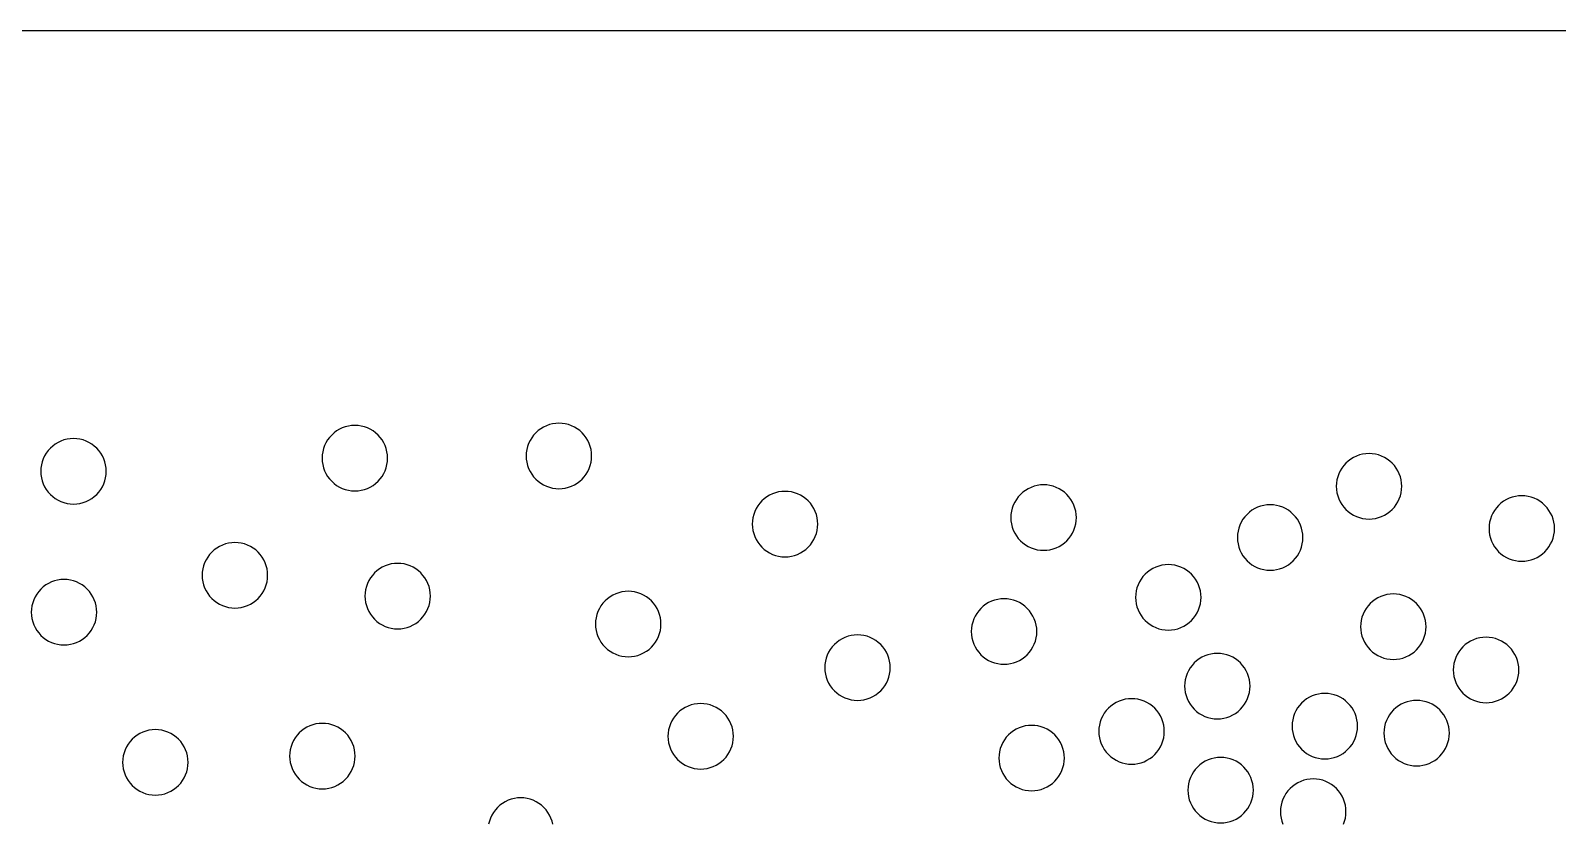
# Model space of a CAD drawing. Header units: millimetres. Extents: x 0 to 406, y 0 to 84.
# Drawn here: x 209.8 to 279.7, y 47.5 to 83.8 of the extents above; entities that cross this region are included whole.
import ezdxf

# ---------------------------------------------------------------- set-up
doc = ezdxf.new("R2010")
doc.units = ezdxf.units.MM

msp = doc.modelspace()

# ---------------------------------------------------------------- linework, layer by layer
at = {"color": 0}
for points in [[(0, 0), (0, 83.82), (406.4, 83.82), (406.4, 0), (0, 0)], [(235.071, 63.269), (235.17, 63.378), (235.257, 63.496), (235.333, 63.622), (235.396, 63.755), (235.446, 63.894), (235.481, 64.037), (235.503, 64.182), (235.51, 64.329), (235.503, 64.476), (235.481, 64.622), (235.446, 64.765), (235.396, 64.903), (235.333, 65.037), (235.257, 65.163), (235.17, 65.281), (235.071, 65.39), (234.962, 65.489), (234.844, 65.577), (234.717, 65.652), (234.584, 65.715), (234.446, 65.765), (234.303, 65.801), (234.157, 65.822), (234.01, 65.829), (233.863, 65.822), (233.718, 65.801), (233.575, 65.765), (233.436, 65.715), (233.303, 65.652), (233.177, 65.577), (233.059, 65.489), (232.95, 65.39), (232.851, 65.281), (232.763, 65.163), (232.687, 65.037), (232.624, 64.903), (232.575, 64.765), (232.539, 64.622), (232.517, 64.476), (232.51, 64.329), (232.517, 64.182), (232.539, 64.037), (232.575, 63.894), (232.624, 63.755), (232.687, 63.622), (232.763, 63.496), (232.851, 63.378), (232.95, 63.269), (233.059, 63.17), (233.177, 63.082), (233.303, 63.007), (233.436, 62.944), (233.575, 62.894), (233.718, 62.858), (233.863, 62.837), (234.01, 62.829), (234.157, 62.837), (234.303, 62.858), (234.446, 62.894), (234.584, 62.944), (234.717, 63.007), (234.844, 63.082), (234.962, 63.17), (235.071, 63.269)], [(212.839, 62.564), (212.937, 62.673), (213.025, 62.791), (213.101, 62.917), (213.164, 63.05), (213.213, 63.189), (213.249, 63.332), (213.271, 63.477), (213.278, 63.624), (213.271, 63.771), (213.249, 63.917), (213.213, 64.06), (213.164, 64.198), (213.101, 64.331), (213.025, 64.458), (212.937, 64.576), (212.839, 64.685), (212.73, 64.784), (212.611, 64.871), (212.485, 64.947), (212.352, 65.01), (212.213, 65.06), (212.071, 65.095), (211.925, 65.117), (211.778, 65.124), (211.631, 65.117), (211.485, 65.095), (211.342, 65.06), (211.204, 65.01), (211.071, 64.947), (210.945, 64.871), (210.826, 64.784), (210.717, 64.685), (210.618, 64.576), (210.531, 64.458), (210.455, 64.331), (210.392, 64.198), (210.343, 64.06), (210.307, 63.917), (210.285, 63.771), (210.278, 63.624), (210.285, 63.477), (210.307, 63.332), (210.343, 63.189), (210.392, 63.05), (210.455, 62.917), (210.531, 62.791), (210.618, 62.673), (210.717, 62.564), (210.826, 62.465), (210.945, 62.377), (211.071, 62.301), (211.204, 62.238), (211.342, 62.189), (211.485, 62.153), (211.631, 62.131), (211.778, 62.124), (211.925, 62.131), (212.071, 62.153), (212.213, 62.189), (212.352, 62.238), (212.485, 62.301), (212.611, 62.377), (212.73, 62.465), (212.839, 62.564)], [(225.725, 63.167), (225.823, 63.276), (225.911, 63.394), (225.987, 63.52), (226.05, 63.653), (226.099, 63.792), (226.135, 63.935), (226.157, 64.08), (226.164, 64.227), (226.157, 64.374), (226.135, 64.52), (226.099, 64.663), (226.05, 64.801), (225.987, 64.934), (225.911, 65.061), (225.823, 65.179), (225.725, 65.288), (225.615, 65.387), (225.497, 65.474), (225.371, 65.55), (225.238, 65.613), (225.099, 65.663), (224.956, 65.698), (224.811, 65.72), (224.664, 65.727), (224.517, 65.72), (224.371, 65.698), (224.228, 65.663), (224.09, 65.613), (223.957, 65.55), (223.83, 65.474), (223.712, 65.387), (223.603, 65.288), (223.504, 65.179), (223.417, 65.061), (223.341, 64.934), (223.278, 64.801), (223.228, 64.663), (223.193, 64.52), (223.171, 64.374), (223.164, 64.227), (223.171, 64.08), (223.193, 63.935), (223.228, 63.792), (223.278, 63.653), (223.341, 63.52), (223.417, 63.394), (223.504, 63.276), (223.603, 63.167), (223.712, 63.068), (223.83, 62.98), (223.957, 62.904), (224.09, 62.841), (224.228, 62.792), (224.371, 62.756), (224.517, 62.734), (224.664, 62.727), (224.811, 62.734), (224.956, 62.756), (225.099, 62.792), (225.238, 62.841), (225.371, 62.904), (225.497, 62.98), (225.615, 63.068), (225.725, 63.167)], [(272.177, 61.877), (272.276, 61.986), (272.364, 62.105), (272.44, 62.231), (272.503, 62.364), (272.552, 62.502), (272.588, 62.645), (272.61, 62.791), (272.617, 62.938), (272.61, 63.085), (272.588, 63.231), (272.552, 63.373), (272.503, 63.512), (272.44, 63.645), (272.364, 63.771), (272.276, 63.889), (272.177, 63.999), (272.068, 64.097), (271.95, 64.185), (271.824, 64.261), (271.691, 64.324), (271.552, 64.373), (271.409, 64.409), (271.264, 64.431), (271.117, 64.438), (270.97, 64.431), (270.824, 64.409), (270.681, 64.373), (270.543, 64.324), (270.41, 64.261), (270.283, 64.185), (270.165, 64.097), (270.056, 63.999), (269.957, 63.889), (269.87, 63.771), (269.794, 63.645), (269.731, 63.512), (269.681, 63.373), (269.646, 63.231), (269.624, 63.085), (269.617, 62.938), (269.624, 62.791), (269.646, 62.645), (269.681, 62.502), (269.731, 62.364), (269.794, 62.231), (269.87, 62.105), (269.957, 61.986), (270.056, 61.877), (270.165, 61.778), (270.283, 61.691), (270.41, 61.615), (270.543, 61.552), (270.681, 61.502), (270.824, 61.467), (270.97, 61.445), (271.117, 61.438), (271.264, 61.445), (271.409, 61.467), (271.552, 61.502), (271.691, 61.552), (271.824, 61.615), (271.95, 61.691), (272.068, 61.778), (272.177, 61.877)], [(257.271, 60.445), (257.37, 60.554), (257.457, 60.672), (257.533, 60.798), (257.596, 60.931), (257.646, 61.07), (257.681, 61.213), (257.703, 61.358), (257.71, 61.505), (257.703, 61.652), (257.681, 61.798), (257.646, 61.941), (257.596, 62.079), (257.533, 62.212), (257.457, 62.339), (257.37, 62.457), (257.271, 62.566), (257.162, 62.665), (257.044, 62.752), (256.917, 62.828), (256.784, 62.891), (256.646, 62.941), (256.503, 62.976), (256.357, 62.998), (256.21, 63.005), (256.063, 62.998), (255.918, 62.976), (255.775, 62.941), (255.636, 62.891), (255.503, 62.828), (255.377, 62.752), (255.259, 62.665), (255.15, 62.566), (255.051, 62.457), (254.963, 62.339), (254.887, 62.212), (254.824, 62.079), (254.775, 61.941), (254.739, 61.798), (254.717, 61.652), (254.71, 61.505), (254.717, 61.358), (254.739, 61.213), (254.775, 61.07), (254.824, 60.931), (254.887, 60.798), (254.963, 60.672), (255.051, 60.554), (255.15, 60.445), (255.259, 60.346), (255.377, 60.258), (255.503, 60.182), (255.636, 60.119), (255.775, 60.07), (255.918, 60.034), (256.063, 60.012), (256.21, 60.005), (256.357, 60.012), (256.503, 60.034), (256.646, 60.07), (256.784, 60.119), (256.917, 60.182), (257.044, 60.258), (257.162, 60.346), (257.271, 60.445)], [(245.428, 60.146), (245.527, 60.255), (245.615, 60.374), (245.69, 60.5), (245.753, 60.633), (245.803, 60.772), (245.839, 60.914), (245.86, 61.06), (245.868, 61.207), (245.86, 61.354), (245.839, 61.5), (245.803, 61.642), (245.753, 61.781), (245.69, 61.914), (245.615, 62.04), (245.527, 62.159), (245.428, 62.268), (245.319, 62.366), (245.201, 62.454), (245.075, 62.53), (244.942, 62.593), (244.803, 62.642), (244.66, 62.678), (244.515, 62.7), (244.368, 62.707), (244.221, 62.7), (244.075, 62.678), (243.932, 62.642), (243.794, 62.593), (243.66, 62.53), (243.534, 62.454), (243.416, 62.366), (243.307, 62.268), (243.208, 62.159), (243.12, 62.04), (243.045, 61.914), (242.982, 61.781), (242.932, 61.642), (242.896, 61.5), (242.875, 61.354), (242.868, 61.207), (242.875, 61.06), (242.896, 60.914), (242.932, 60.772), (242.982, 60.633), (243.045, 60.5), (243.12, 60.374), (243.208, 60.255), (243.307, 60.146), (243.416, 60.047), (243.534, 59.96), (243.66, 59.884), (243.794, 59.821), (243.932, 59.772), (244.075, 59.736), (244.221, 59.714), (244.368, 59.707), (244.515, 59.714), (244.66, 59.736), (244.803, 59.772), (244.942, 59.821), (245.075, 59.884), (245.201, 59.96), (245.319, 60.047), (245.428, 60.146)], [(279.173, 59.943), (279.272, 60.052), (279.359, 60.171), (279.435, 60.297), (279.498, 60.43), (279.547, 60.569), (279.583, 60.711), (279.605, 60.857), (279.612, 61.004), (279.605, 61.151), (279.583, 61.297), (279.547, 61.439), (279.498, 61.578), (279.435, 61.711), (279.359, 61.837), (279.272, 61.956), (279.173, 62.065), (279.064, 62.163), (278.945, 62.251), (278.819, 62.327), (278.686, 62.39), (278.547, 62.439), (278.405, 62.475), (278.259, 62.497), (278.112, 62.504), (277.965, 62.497), (277.819, 62.475), (277.677, 62.439), (277.538, 62.39), (277.405, 62.327), (277.279, 62.251), (277.16, 62.163), (277.051, 62.065), (276.952, 61.956), (276.865, 61.837), (276.789, 61.711), (276.726, 61.578), (276.677, 61.439), (276.641, 61.297), (276.619, 61.151), (276.612, 61.004), (276.619, 60.857), (276.641, 60.711), (276.677, 60.569), (276.726, 60.43), (276.789, 60.297), (276.865, 60.171), (276.952, 60.052), (277.051, 59.943), (277.16, 59.844), (277.279, 59.757), (277.405, 59.681), (277.538, 59.618), (277.677, 59.569), (277.819, 59.533), (277.965, 59.511), (278.112, 59.504), (278.259, 59.511), (278.405, 59.533), (278.547, 59.569), (278.686, 59.618), (278.819, 59.681), (278.945, 59.757), (279.064, 59.844), (279.173, 59.943)], [(267.648, 59.531), (267.747, 59.64), (267.835, 59.758), (267.91, 59.884), (267.973, 60.017), (268.023, 60.156), (268.059, 60.299), (268.08, 60.444), (268.088, 60.591), (268.08, 60.738), (268.059, 60.884), (268.023, 61.027), (267.973, 61.165), (267.91, 61.298), (267.835, 61.425), (267.747, 61.543), (267.648, 61.652), (267.539, 61.751), (267.421, 61.838), (267.295, 61.914), (267.162, 61.977), (267.023, 62.027), (266.88, 62.062), (266.735, 62.084), (266.588, 62.091), (266.441, 62.084), (266.295, 62.062), (266.152, 62.027), (266.014, 61.977), (265.881, 61.914), (265.754, 61.838), (265.636, 61.751), (265.527, 61.652), (265.428, 61.543), (265.34, 61.425), (265.265, 61.298), (265.202, 61.165), (265.152, 61.027), (265.116, 60.884), (265.095, 60.738), (265.088, 60.591), (265.095, 60.444), (265.116, 60.299), (265.152, 60.156), (265.202, 60.017), (265.265, 59.884), (265.34, 59.758), (265.428, 59.64), (265.527, 59.531), (265.636, 59.432), (265.754, 59.344), (265.881, 59.268), (266.014, 59.205), (266.152, 59.156), (266.295, 59.12), (266.441, 59.098), (266.588, 59.091), (266.735, 59.098), (266.88, 59.12), (267.023, 59.156), (267.162, 59.205), (267.295, 59.268), (267.421, 59.344), (267.539, 59.432), (267.648, 59.531)], [(220.122, 57.702), (220.231, 57.801), (220.33, 57.91), (220.418, 58.028), (220.493, 58.155), (220.556, 58.288), (220.606, 58.426), (220.642, 58.569), (220.663, 58.715), (220.67, 58.862), (220.663, 59.009), (220.642, 59.154), (220.606, 59.297), (220.556, 59.436), (220.493, 59.569), (220.418, 59.695), (220.33, 59.813), (220.231, 59.922), (220.122, 60.021), (220.004, 60.109), (219.877, 60.184), (219.744, 60.247), (219.606, 60.297), (219.463, 60.333), (219.317, 60.354), (219.17, 60.362), (219.023, 60.354), (218.878, 60.333), (218.735, 60.297), (218.596, 60.247), (218.463, 60.184), (218.337, 60.109), (218.219, 60.021), (218.11, 59.922), (218.011, 59.813), (217.923, 59.695), (217.847, 59.569), (217.785, 59.436), (217.735, 59.297), (217.699, 59.154), (217.678, 59.009), (217.67, 58.862), (217.678, 58.715), (217.699, 58.569), (217.735, 58.426), (217.785, 58.288), (217.847, 58.155), (217.923, 58.028), (218.011, 57.91), (218.11, 57.801), (218.219, 57.702), (218.337, 57.614), (218.463, 57.539), (218.596, 57.476), (218.735, 57.426), (218.878, 57.39), (219.023, 57.369), (219.17, 57.362), (219.317, 57.369), (219.463, 57.39), (219.606, 57.426), (219.744, 57.476), (219.877, 57.539), (220.004, 57.614), (220.122, 57.702)], [(227.577, 56.748), (227.686, 56.847), (227.785, 56.956), (227.873, 57.074), (227.948, 57.201), (228.011, 57.334), (228.061, 57.472), (228.096, 57.615), (228.118, 57.761), (228.125, 57.908), (228.118, 58.055), (228.096, 58.2), (228.061, 58.343), (228.011, 58.482), (227.948, 58.615), (227.873, 58.741), (227.785, 58.859), (227.686, 58.968), (227.577, 59.067), (227.459, 59.155), (227.332, 59.231), (227.199, 59.293), (227.061, 59.343), (226.918, 59.379), (226.772, 59.4), (226.625, 59.408), (226.478, 59.4), (226.333, 59.379), (226.19, 59.343), (226.051, 59.293), (225.918, 59.231), (225.792, 59.155), (225.674, 59.067), (225.565, 58.968), (225.466, 58.859), (225.378, 58.741), (225.302, 58.615), (225.24, 58.482), (225.19, 58.343), (225.154, 58.2), (225.133, 58.055), (225.125, 57.908), (225.133, 57.761), (225.154, 57.615), (225.19, 57.472), (225.24, 57.334), (225.302, 57.201), (225.378, 57.074), (225.466, 56.956), (225.565, 56.847), (225.674, 56.748), (225.792, 56.66), (225.918, 56.585), (226.051, 56.522), (226.19, 56.472), (226.333, 56.436), (226.478, 56.415), (226.625, 56.408), (226.772, 56.415), (226.918, 56.436), (227.061, 56.472), (227.199, 56.522), (227.332, 56.585), (227.459, 56.66), (227.577, 56.748)], [(262.982, 56.789), (263.081, 56.898), (263.168, 57.017), (263.244, 57.143), (263.307, 57.276), (263.356, 57.415), (263.392, 57.557), (263.414, 57.703), (263.421, 57.85), (263.414, 57.997), (263.392, 58.143), (263.356, 58.285), (263.307, 58.424), (263.244, 58.557), (263.168, 58.683), (263.081, 58.802), (262.982, 58.911), (262.873, 59.01), (262.754, 59.097), (262.628, 59.173), (262.495, 59.236), (262.356, 59.285), (262.214, 59.321), (262.068, 59.343), (261.921, 59.35), (261.774, 59.343), (261.628, 59.321), (261.486, 59.285), (261.347, 59.236), (261.214, 59.173), (261.088, 59.097), (260.969, 59.01), (260.86, 58.911), (260.762, 58.802), (260.674, 58.683), (260.598, 58.557), (260.535, 58.424), (260.486, 58.285), (260.45, 58.143), (260.428, 57.997), (260.421, 57.85), (260.428, 57.703), (260.45, 57.557), (260.486, 57.415), (260.535, 57.276), (260.598, 57.143), (260.674, 57.017), (260.762, 56.898), (260.86, 56.789), (260.969, 56.691), (261.088, 56.603), (261.214, 56.527), (261.347, 56.464), (261.486, 56.415), (261.628, 56.379), (261.774, 56.357), (261.921, 56.35), (262.068, 56.357), (262.214, 56.379), (262.356, 56.415), (262.495, 56.464), (262.628, 56.527), (262.754, 56.603), (262.873, 56.691), (262.982, 56.789)], [(212.404, 56.109), (212.503, 56.218), (212.591, 56.336), (212.667, 56.462), (212.73, 56.595), (212.779, 56.734), (212.815, 56.877), (212.837, 57.022), (212.844, 57.169), (212.837, 57.316), (212.815, 57.462), (212.779, 57.605), (212.73, 57.743), (212.667, 57.877), (212.591, 58.003), (212.503, 58.121), (212.404, 58.23), (212.295, 58.329), (212.177, 58.417), (212.051, 58.492), (211.918, 58.555), (211.779, 58.605), (211.636, 58.641), (211.491, 58.662), (211.344, 58.669), (211.197, 58.662), (211.051, 58.641), (210.908, 58.605), (210.77, 58.555), (210.637, 58.492), (210.51, 58.417), (210.392, 58.329), (210.283, 58.23), (210.184, 58.121), (210.097, 58.003), (210.021, 57.877), (209.958, 57.743), (209.908, 57.605), (209.873, 57.462), (209.851, 57.316), (209.844, 57.169), (209.851, 57.022), (209.873, 56.877), (209.908, 56.734), (209.958, 56.595), (210.021, 56.462), (210.097, 56.336), (210.184, 56.218), (210.283, 56.109), (210.392, 56.01), (210.51, 55.922), (210.637, 55.847), (210.77, 55.784), (210.908, 55.734), (211.051, 55.698), (211.197, 55.677), (211.344, 55.669), (211.491, 55.677), (211.636, 55.698), (211.779, 55.734), (211.918, 55.784), (212.051, 55.847), (212.177, 55.922), (212.295, 56.01), (212.404, 56.109)], [(238.246, 55.566), (238.345, 55.675), (238.432, 55.793), (238.508, 55.92), (238.571, 56.053), (238.621, 56.191), (238.656, 56.334), (238.678, 56.48), (238.685, 56.627), (238.678, 56.774), (238.656, 56.919), (238.621, 57.062), (238.571, 57.201), (238.508, 57.334), (238.432, 57.46), (238.345, 57.578), (238.246, 57.687), (238.137, 57.786), (238.019, 57.874), (237.892, 57.949), (237.759, 58.012), (237.621, 58.062), (237.478, 58.098), (237.332, 58.119), (237.185, 58.127), (237.038, 58.119), (236.893, 58.098), (236.75, 58.062), (236.611, 58.012), (236.478, 57.949), (236.352, 57.874), (236.234, 57.786), (236.125, 57.687), (236.026, 57.578), (235.938, 57.46), (235.862, 57.334), (235.799, 57.201), (235.75, 57.062), (235.714, 56.919), (235.692, 56.774), (235.685, 56.627), (235.692, 56.48), (235.714, 56.334), (235.75, 56.191), (235.799, 56.053), (235.862, 55.92), (235.938, 55.793), (236.026, 55.675), (236.125, 55.566), (236.234, 55.467), (236.352, 55.379), (236.478, 55.304), (236.611, 55.241), (236.75, 55.191), (236.893, 55.155), (237.038, 55.134), (237.185, 55.127), (237.332, 55.134), (237.478, 55.155), (237.621, 55.191), (237.759, 55.241), (237.892, 55.304), (238.019, 55.379), (238.137, 55.467), (238.246, 55.566)], [(255.461, 55.224), (255.559, 55.333), (255.647, 55.452), (255.723, 55.578), (255.786, 55.711), (255.835, 55.849), (255.871, 55.992), (255.893, 56.138), (255.9, 56.285), (255.893, 56.432), (255.871, 56.578), (255.835, 56.72), (255.786, 56.859), (255.723, 56.992), (255.647, 57.118), (255.559, 57.236), (255.461, 57.346), (255.352, 57.444), (255.233, 57.532), (255.107, 57.608), (254.974, 57.671), (254.835, 57.72), (254.693, 57.756), (254.547, 57.778), (254.4, 57.785), (254.253, 57.778), (254.107, 57.756), (253.965, 57.72), (253.826, 57.671), (253.693, 57.608), (253.567, 57.532), (253.448, 57.444), (253.339, 57.346), (253.24, 57.236), (253.153, 57.118), (253.077, 56.992), (253.014, 56.859), (252.965, 56.72), (252.929, 56.578), (252.907, 56.432), (252.9, 56.285), (252.907, 56.138), (252.929, 55.992), (252.965, 55.849), (253.014, 55.711), (253.077, 55.578), (253.153, 55.452), (253.24, 55.333), (253.339, 55.224), (253.448, 55.125), (253.567, 55.038), (253.693, 54.962), (253.826, 54.899), (253.965, 54.849), (254.107, 54.814), (254.253, 54.792), (254.4, 54.785), (254.547, 54.792), (254.693, 54.814), (254.835, 54.849), (254.974, 54.899), (255.107, 54.962), (255.233, 55.038), (255.352, 55.125), (255.461, 55.224)], [(273.289, 55.444), (273.388, 55.553), (273.476, 55.671), (273.551, 55.798), (273.614, 55.931), (273.664, 56.069), (273.7, 56.212), (273.721, 56.358), (273.728, 56.505), (273.721, 56.652), (273.7, 56.797), (273.664, 56.94), (273.614, 57.079), (273.551, 57.212), (273.476, 57.338), (273.388, 57.456), (273.289, 57.565), (273.18, 57.664), (273.062, 57.752), (272.936, 57.828), (272.802, 57.891), (272.664, 57.94), (272.521, 57.976), (272.375, 57.998), (272.228, 58.005), (272.081, 57.998), (271.936, 57.976), (271.793, 57.94), (271.654, 57.891), (271.521, 57.828), (271.395, 57.752), (271.277, 57.664), (271.168, 57.565), (271.069, 57.456), (270.981, 57.338), (270.906, 57.212), (270.843, 57.079), (270.793, 56.94), (270.757, 56.797), (270.736, 56.652), (270.728, 56.505), (270.736, 56.358), (270.757, 56.212), (270.793, 56.069), (270.843, 55.931), (270.906, 55.798), (270.981, 55.671), (271.069, 55.553), (271.168, 55.444), (271.277, 55.345), (271.395, 55.258), (271.521, 55.182), (271.654, 55.119), (271.793, 55.069), (271.936, 55.034), (272.081, 55.012), (272.228, 55.005), (272.375, 55.012), (272.521, 55.034), (272.664, 55.069), (272.802, 55.119), (272.936, 55.182), (273.062, 55.258), (273.18, 55.345), (273.289, 55.444)], [(248.748, 53.569), (248.847, 53.678), (248.935, 53.797), (249.01, 53.923), (249.073, 54.056), (249.123, 54.194), (249.159, 54.337), (249.18, 54.483), (249.188, 54.63), (249.18, 54.777), (249.159, 54.922), (249.123, 55.065), (249.073, 55.204), (249.01, 55.337), (248.935, 55.463), (248.847, 55.581), (248.748, 55.691), (248.639, 55.789), (248.521, 55.877), (248.395, 55.953), (248.262, 56.016), (248.123, 56.065), (247.98, 56.101), (247.835, 56.123), (247.688, 56.13), (247.54, 56.123), (247.395, 56.101), (247.252, 56.065), (247.113, 56.016), (246.98, 55.953), (246.854, 55.877), (246.736, 55.789), (246.627, 55.691), (246.528, 55.581), (246.44, 55.463), (246.365, 55.337), (246.302, 55.204), (246.252, 55.065), (246.216, 54.922), (246.195, 54.777), (246.188, 54.63), (246.195, 54.483), (246.216, 54.337), (246.252, 54.194), (246.302, 54.056), (246.365, 53.923), (246.44, 53.797), (246.528, 53.678), (246.627, 53.569), (246.736, 53.47), (246.854, 53.383), (246.98, 53.307), (247.113, 53.244), (247.252, 53.194), (247.395, 53.159), (247.54, 53.137), (247.688, 53.13), (247.835, 53.137), (247.98, 53.159), (248.123, 53.194), (248.262, 53.244), (248.395, 53.307), (248.521, 53.383), (248.639, 53.47), (248.748, 53.569)], [(277.538, 53.462), (277.637, 53.571), (277.724, 53.69), (277.8, 53.816), (277.863, 53.949), (277.913, 54.088), (277.948, 54.23), (277.97, 54.376), (277.977, 54.523), (277.97, 54.67), (277.948, 54.816), (277.913, 54.958), (277.863, 55.097), (277.8, 55.23), (277.724, 55.356), (277.637, 55.475), (277.538, 55.584), (277.429, 55.683), (277.311, 55.77), (277.184, 55.846), (277.051, 55.909), (276.913, 55.958), (276.77, 55.994), (276.624, 56.016), (276.477, 56.023), (276.33, 56.016), (276.185, 55.994), (276.042, 55.958), (275.903, 55.909), (275.77, 55.846), (275.644, 55.77), (275.526, 55.683), (275.417, 55.584), (275.318, 55.475), (275.23, 55.356), (275.154, 55.23), (275.091, 55.097), (275.042, 54.958), (275.006, 54.816), (274.985, 54.67), (274.977, 54.523), (274.985, 54.376), (275.006, 54.23), (275.042, 54.088), (275.091, 53.949), (275.154, 53.816), (275.23, 53.69), (275.318, 53.571), (275.417, 53.462), (275.526, 53.364), (275.644, 53.276), (275.77, 53.2), (275.903, 53.137), (276.042, 53.088), (276.185, 53.052), (276.33, 53.03), (276.477, 53.023), (276.624, 53.03), (276.77, 53.052), (276.913, 53.088), (277.051, 53.137), (277.184, 53.2), (277.311, 53.276), (277.429, 53.364), (277.538, 53.462)], [(265.229, 52.723), (265.327, 52.832), (265.415, 52.95), (265.491, 53.077), (265.554, 53.21), (265.603, 53.348), (265.639, 53.491), (265.661, 53.637), (265.668, 53.784), (265.661, 53.931), (265.639, 54.076), (265.603, 54.219), (265.554, 54.358), (265.491, 54.491), (265.415, 54.617), (265.327, 54.735), (265.229, 54.844), (265.12, 54.943), (265.001, 55.031), (264.875, 55.107), (264.742, 55.169), (264.603, 55.219), (264.461, 55.255), (264.315, 55.276), (264.168, 55.284), (264.021, 55.276), (263.875, 55.255), (263.733, 55.219), (263.594, 55.169), (263.461, 55.107), (263.335, 55.031), (263.216, 54.943), (263.107, 54.844), (263.008, 54.735), (262.921, 54.617), (262.845, 54.491), (262.782, 54.358), (262.733, 54.219), (262.697, 54.076), (262.675, 53.931), (262.668, 53.784), (262.675, 53.637), (262.697, 53.491), (262.733, 53.348), (262.782, 53.21), (262.845, 53.077), (262.921, 52.95), (263.008, 52.832), (263.107, 52.723), (263.216, 52.624), (263.335, 52.536), (263.461, 52.461), (263.594, 52.398), (263.733, 52.348), (263.875, 52.312), (264.021, 52.291), (264.168, 52.284), (264.315, 52.291), (264.461, 52.312), (264.603, 52.348), (264.742, 52.398), (264.875, 52.461), (265.001, 52.536), (265.12, 52.624), (265.229, 52.723)], [(261.3, 50.647), (261.398, 50.756), (261.486, 50.875), (261.562, 51.001), (261.625, 51.134), (261.674, 51.273), (261.71, 51.415), (261.732, 51.561), (261.739, 51.708), (261.732, 51.855), (261.71, 52.001), (261.674, 52.143), (261.625, 52.282), (261.562, 52.415), (261.486, 52.541), (261.398, 52.66), (261.3, 52.769), (261.191, 52.868), (261.072, 52.955), (260.946, 53.031), (260.813, 53.094), (260.674, 53.143), (260.532, 53.179), (260.386, 53.201), (260.239, 53.208), (260.092, 53.201), (259.946, 53.179), (259.804, 53.143), (259.665, 53.094), (259.532, 53.031), (259.406, 52.955), (259.287, 52.868), (259.178, 52.769), (259.079, 52.66), (258.992, 52.541), (258.916, 52.415), (258.853, 52.282), (258.804, 52.143), (258.768, 52.001), (258.746, 51.855), (258.739, 51.708), (258.746, 51.561), (258.768, 51.415), (258.804, 51.273), (258.853, 51.134), (258.916, 51.001), (258.992, 50.875), (259.079, 50.756), (259.178, 50.647), (259.287, 50.549), (259.406, 50.461), (259.532, 50.385), (259.665, 50.322), (259.804, 50.273), (259.946, 50.237), (260.092, 50.215), (260.239, 50.208), (260.386, 50.215), (260.532, 50.237), (260.674, 50.273), (260.813, 50.322), (260.946, 50.385), (261.072, 50.461), (261.191, 50.549), (261.3, 50.647)], [(270.151, 50.889), (270.25, 50.998), (270.338, 51.116), (270.414, 51.243), (270.477, 51.376), (270.526, 51.514), (270.562, 51.657), (270.584, 51.803), (270.591, 51.95), (270.584, 52.097), (270.562, 52.242), (270.526, 52.385), (270.477, 52.524), (270.414, 52.657), (270.338, 52.783), (270.25, 52.901), (270.151, 53.01), (270.042, 53.109), (269.924, 53.197), (269.798, 53.273), (269.665, 53.336), (269.526, 53.385), (269.383, 53.421), (269.238, 53.443), (269.091, 53.45), (268.944, 53.443), (268.798, 53.421), (268.655, 53.385), (268.517, 53.336), (268.384, 53.273), (268.257, 53.197), (268.139, 53.109), (268.03, 53.01), (267.931, 52.901), (267.844, 52.783), (267.768, 52.657), (267.705, 52.524), (267.655, 52.385), (267.62, 52.242), (267.598, 52.097), (267.591, 51.95), (267.598, 51.803), (267.62, 51.657), (267.655, 51.514), (267.705, 51.376), (267.768, 51.243), (267.844, 51.116), (267.931, 50.998), (268.03, 50.889), (268.139, 50.79), (268.257, 50.703), (268.384, 50.627), (268.517, 50.564), (268.655, 50.514), (268.798, 50.479), (268.944, 50.457), (269.091, 50.45), (269.238, 50.457), (269.383, 50.479), (269.526, 50.514), (269.665, 50.564), (269.798, 50.627), (269.924, 50.703), (270.042, 50.79), (270.151, 50.889)], [(241.565, 50.424), (241.664, 50.533), (241.752, 50.651), (241.828, 50.778), (241.89, 50.911), (241.94, 51.049), (241.976, 51.192), (241.997, 51.338), (242.005, 51.485), (241.997, 51.632), (241.976, 51.777), (241.94, 51.92), (241.89, 52.059), (241.828, 52.192), (241.752, 52.318), (241.664, 52.436), (241.565, 52.545), (241.456, 52.644), (241.338, 52.732), (241.212, 52.808), (241.079, 52.871), (240.94, 52.92), (240.797, 52.956), (240.652, 52.978), (240.505, 52.985), (240.358, 52.978), (240.212, 52.956), (240.069, 52.92), (239.931, 52.871), (239.798, 52.808), (239.671, 52.732), (239.553, 52.644), (239.444, 52.545), (239.345, 52.436), (239.257, 52.318), (239.182, 52.192), (239.119, 52.059), (239.069, 51.92), (239.033, 51.777), (239.012, 51.632), (239.005, 51.485), (239.012, 51.338), (239.033, 51.192), (239.069, 51.049), (239.119, 50.911), (239.182, 50.778), (239.257, 50.651), (239.345, 50.533), (239.444, 50.424), (239.553, 50.325), (239.671, 50.238), (239.798, 50.162), (239.931, 50.099), (240.069, 50.049), (240.212, 50.014), (240.358, 49.992), (240.505, 49.985), (240.652, 49.992), (240.797, 50.014), (240.94, 50.049), (241.079, 50.099), (241.212, 50.162), (241.338, 50.238), (241.456, 50.325), (241.565, 50.424)], [(274.356, 50.569), (274.455, 50.679), (274.543, 50.797), (274.618, 50.923), (274.681, 51.056), (274.731, 51.195), (274.767, 51.337), (274.788, 51.483), (274.796, 51.63), (274.788, 51.777), (274.767, 51.923), (274.731, 52.066), (274.681, 52.204), (274.618, 52.337), (274.543, 52.463), (274.455, 52.582), (274.356, 52.691), (274.247, 52.79), (274.129, 52.877), (274.003, 52.953), (273.87, 53.016), (273.731, 53.066), (273.588, 53.101), (273.443, 53.123), (273.296, 53.13), (273.148, 53.123), (273.003, 53.101), (272.86, 53.066), (272.721, 53.016), (272.588, 52.953), (272.462, 52.877), (272.344, 52.79), (272.235, 52.691), (272.136, 52.582), (272.048, 52.463), (271.973, 52.337), (271.91, 52.204), (271.86, 52.066), (271.824, 51.923), (271.803, 51.777), (271.796, 51.63), (271.803, 51.483), (271.824, 51.337), (271.86, 51.195), (271.91, 51.056), (271.973, 50.923), (272.048, 50.797), (272.136, 50.679), (272.235, 50.569), (272.344, 50.471), (272.462, 50.383), (272.588, 50.307), (272.721, 50.244), (272.86, 50.195), (273.003, 50.159), (273.148, 50.137), (273.296, 50.13), (273.443, 50.137), (273.588, 50.159), (273.731, 50.195), (273.87, 50.244), (274.003, 50.307), (274.129, 50.383), (274.247, 50.471), (274.356, 50.569)], [(216.589, 49.23), (216.687, 49.339), (216.775, 49.457), (216.851, 49.584), (216.914, 49.717), (216.963, 49.855), (216.999, 49.998), (217.021, 50.144), (217.028, 50.291), (217.021, 50.438), (216.999, 50.583), (216.963, 50.726), (216.914, 50.865), (216.851, 50.998), (216.775, 51.124), (216.687, 51.242), (216.589, 51.351), (216.479, 51.45), (216.361, 51.538), (216.235, 51.614), (216.102, 51.677), (215.963, 51.726), (215.82, 51.762), (215.675, 51.784), (215.528, 51.791), (215.381, 51.784), (215.235, 51.762), (215.092, 51.726), (214.954, 51.677), (214.821, 51.614), (214.694, 51.538), (214.576, 51.45), (214.467, 51.351), (214.368, 51.242), (214.281, 51.124), (214.205, 50.998), (214.142, 50.865), (214.092, 50.726), (214.057, 50.583), (214.035, 50.438), (214.028, 50.291), (214.035, 50.144), (214.057, 49.998), (214.092, 49.855), (214.142, 49.717), (214.205, 49.584), (214.281, 49.457), (214.368, 49.339), (214.467, 49.23), (214.576, 49.131), (214.694, 49.044), (214.821, 48.968), (214.954, 48.905), (215.092, 48.855), (215.235, 48.82), (215.381, 48.798), (215.528, 48.791), (215.675, 48.798), (215.82, 48.82), (215.963, 48.855), (216.102, 48.905), (216.235, 48.968), (216.361, 49.044), (216.479, 49.131), (216.589, 49.23)], [(224.236, 49.517), (224.335, 49.626), (224.423, 49.745), (224.499, 49.871), (224.562, 50.004), (224.611, 50.143), (224.647, 50.285), (224.669, 50.431), (224.676, 50.578), (224.669, 50.725), (224.647, 50.871), (224.611, 51.013), (224.562, 51.152), (224.499, 51.285), (224.423, 51.411), (224.335, 51.53), (224.236, 51.639), (224.127, 51.737), (224.009, 51.825), (223.883, 51.901), (223.75, 51.964), (223.611, 52.013), (223.468, 52.049), (223.323, 52.071), (223.176, 52.078), (223.029, 52.071), (222.883, 52.049), (222.74, 52.013), (222.602, 51.964), (222.469, 51.901), (222.342, 51.825), (222.224, 51.737), (222.115, 51.639), (222.016, 51.53), (221.929, 51.411), (221.853, 51.285), (221.79, 51.152), (221.74, 51.013), (221.705, 50.871), (221.683, 50.725), (221.676, 50.578), (221.683, 50.431), (221.705, 50.285), (221.74, 50.143), (221.79, 50.004), (221.853, 49.871), (221.929, 49.745), (222.016, 49.626), (222.115, 49.517), (222.224, 49.418), (222.342, 49.331), (222.469, 49.255), (222.602, 49.192), (222.74, 49.143), (222.883, 49.107), (223.029, 49.085), (223.176, 49.078), (223.323, 49.085), (223.468, 49.107), (223.611, 49.143), (223.75, 49.192), (223.883, 49.255), (224.009, 49.331), (224.127, 49.418), (224.236, 49.517)], [(256.722, 49.426), (256.821, 49.535), (256.909, 49.653), (256.984, 49.779), (257.047, 49.912), (257.097, 50.051), (257.133, 50.194), (257.154, 50.339), (257.161, 50.486), (257.154, 50.634), (257.133, 50.779), (257.097, 50.922), (257.047, 51.061), (256.984, 51.194), (256.909, 51.32), (256.821, 51.438), (256.722, 51.547), (256.613, 51.646), (256.495, 51.734), (256.369, 51.809), (256.235, 51.872), (256.097, 51.922), (255.954, 51.958), (255.808, 51.979), (255.661, 51.986), (255.514, 51.979), (255.369, 51.958), (255.226, 51.922), (255.087, 51.872), (254.954, 51.809), (254.828, 51.734), (254.71, 51.646), (254.601, 51.547), (254.502, 51.438), (254.414, 51.32), (254.339, 51.194), (254.276, 51.061), (254.226, 50.922), (254.19, 50.779), (254.169, 50.634), (254.161, 50.486), (254.169, 50.339), (254.19, 50.194), (254.226, 50.051), (254.276, 49.912), (254.339, 49.779), (254.414, 49.653), (254.502, 49.535), (254.601, 49.426), (254.71, 49.327), (254.828, 49.239), (254.954, 49.164), (255.087, 49.101), (255.226, 49.051), (255.369, 49.015), (255.514, 48.994), (255.661, 48.986), (255.808, 48.994), (255.954, 49.015), (256.097, 49.051), (256.235, 49.101), (256.369, 49.164), (256.495, 49.239), (256.613, 49.327), (256.722, 49.426)], [(265.38, 47.955), (265.479, 48.064), (265.567, 48.182), (265.642, 48.309), (265.705, 48.442), (265.755, 48.58), (265.791, 48.723), (265.812, 48.869), (265.819, 49.016), (265.812, 49.163), (265.791, 49.308), (265.755, 49.451), (265.705, 49.59), (265.642, 49.723), (265.567, 49.849), (265.479, 49.967), (265.38, 50.076), (265.271, 50.175), (265.153, 50.263), (265.026, 50.339), (264.893, 50.402), (264.755, 50.451), (264.612, 50.487), (264.466, 50.509), (264.319, 50.516), (264.172, 50.509), (264.027, 50.487), (263.884, 50.451), (263.745, 50.402), (263.612, 50.339), (263.486, 50.263), (263.368, 50.175), (263.259, 50.076), (263.16, 49.967), (263.072, 49.849), (262.996, 49.723), (262.934, 49.59), (262.884, 49.451), (262.848, 49.308), (262.827, 49.163), (262.819, 49.016), (262.827, 48.869), (262.848, 48.723), (262.884, 48.58), (262.934, 48.442), (262.996, 48.309), (263.072, 48.182), (263.16, 48.064), (263.259, 47.955), (263.368, 47.856), (263.486, 47.769), (263.612, 47.693), (263.745, 47.63), (263.884, 47.58), (264.027, 47.545), (264.172, 47.523), (264.319, 47.516), (264.466, 47.523), (264.612, 47.545), (264.755, 47.58), (264.893, 47.63), (265.026, 47.693), (265.153, 47.769), (265.271, 47.856), (265.38, 47.955)], [(269.946, 47.457), (269.996, 47.596), (270.031, 47.739), (270.053, 47.884), (270.06, 48.031), (270.053, 48.178), (270.031, 48.324), (269.996, 48.467), (269.946, 48.605), (269.883, 48.738), (269.807, 48.865), (269.72, 48.983), (269.621, 49.092), (269.512, 49.191), (269.394, 49.278), (269.267, 49.354), (269.134, 49.417), (268.996, 49.467), (268.853, 49.502), (268.707, 49.524), (268.56, 49.531), (268.413, 49.524), (268.268, 49.502), (268.125, 49.467), (267.986, 49.417), (267.853, 49.354), (267.727, 49.278), (267.609, 49.191), (267.5, 49.092), (267.401, 48.983), (267.313, 48.865), (267.237, 48.738), (267.174, 48.605), (267.125, 48.467), (267.089, 48.324), (267.068, 48.178), (267.06, 48.031), (267.068, 47.884), (267.089, 47.739), (267.125, 47.596), (267.174, 47.457)], [(233.733, 47.458), (233.697, 47.601), (233.647, 47.739), (233.584, 47.872), (233.509, 47.999), (233.421, 48.117), (233.322, 48.226), (233.213, 48.325), (233.095, 48.413), (232.969, 48.488), (232.835, 48.551), (232.697, 48.601), (232.554, 48.637), (232.408, 48.658), (232.261, 48.665), (232.114, 48.658), (231.969, 48.637), (231.826, 48.601), (231.687, 48.551), (231.554, 48.488), (231.428, 48.413), (231.31, 48.325), (231.201, 48.226), (231.102, 48.117), (231.014, 47.999), (230.939, 47.872), (230.876, 47.739), (230.826, 47.601), (230.79, 47.458)]]:
    msp.add_lwpolyline(points, dxfattribs=at)

doc.saveas('drawing.dxf')
